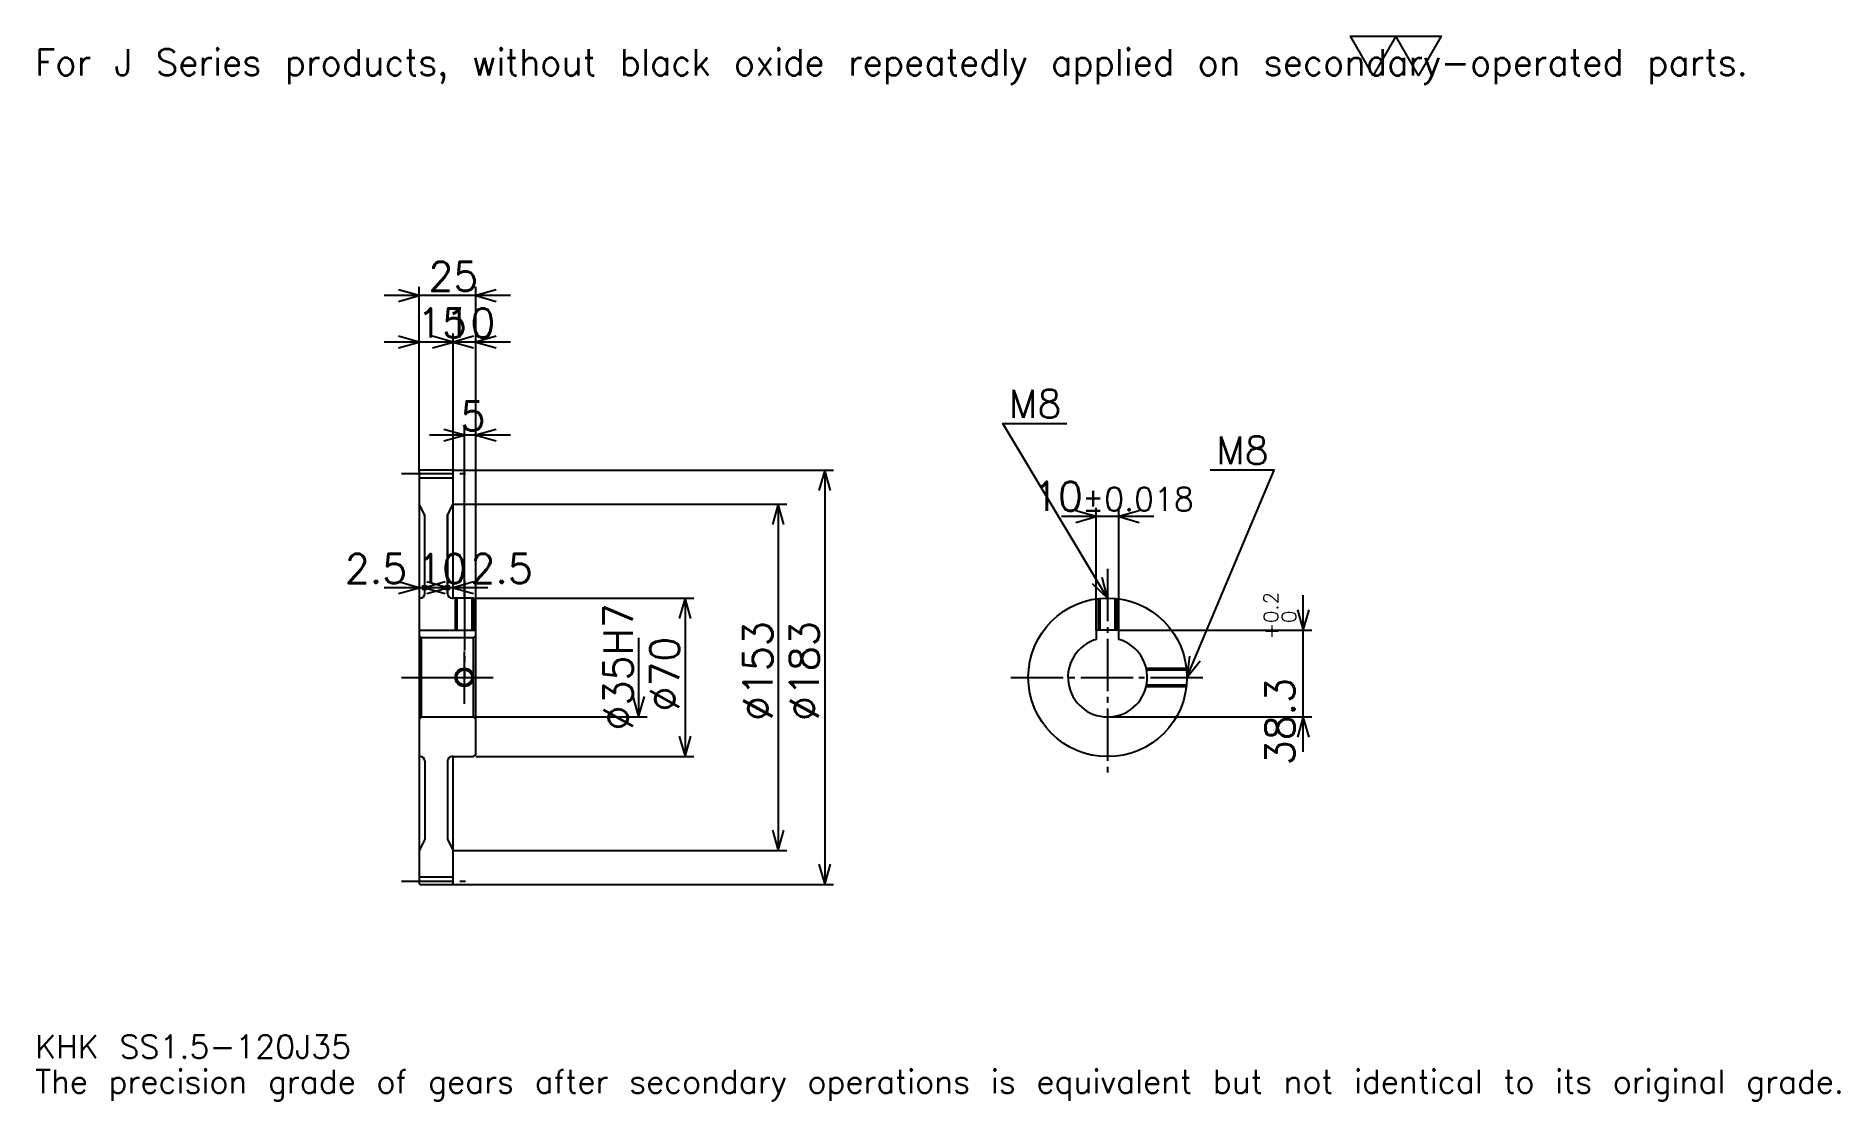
# Model space of a CAD drawing. Extents: x 26 to 822, y 9 to 480.
import ezdxf

# ---------------------------------------------------------------- set-up
doc = ezdxf.new("R2010")
doc.units = 0
doc.linetypes.add('DASHDOT', pattern=[30.810812, 23.108108, -2.567568, 2.567568, -2.567568])
doc.layers.get('0').update_dxf_attribs({"linetype": 'CONTINUOUS'})
doc.layers.add('DASHDOT', color=6, linetype='DASHDOT')
doc.styles.add('KANJI', font='TXT', dxfattribs={"bigfont": 'BIGFONT'})

msp = doc.modelspace()

# ---------------------------------------------------------------- linework, layer by layer
at = {"color": 5}
for p, q in [((195.135132, 287.918915), (195.135132, 368.797302)), ((220.135132, 287.918915), (220.135132, 368.797302)), ((235.540543, 364.945923), (179.729721, 364.945923)), ((225.540543, 344.405396), (179.729721, 344.405396)), ((235.540543, 344.405396), (194.729721, 344.405396)), ((210.135132, 287.918915), (210.135132, 348.256744)), ((235.540543, 303.32431), (199.729721, 303.32431)), ((215.135132, 287.918915), (215.135132, 307.175659)), ((195.135132, 287.418915), (195.135132, 287.918915)), ((209.635132, 287.918915), (220.135132, 287.918915)), ((210.135132, 287.418915), (210.135132, 287.918915)), ((215.135132, 231.418915), (215.135132, 287.918915)), ((215.135132, 231.418915), (215.135132, 287.918915)), ((220.135132, 287.918915), (378.040527, 287.918915)), ((220.135132, 230.418915), (220.135132, 287.918915)), ((374.189178, 287.918915), (374.189178, 104.918915)), ((210.135132, 272.918915), (220.135132, 272.918915)), ((220.135132, 272.918915), (357.5, 272.918915)), ((353.648651, 272.918915), (353.648651, 119.918915)), ((494.054047, 217.218918), (494.054047, 271.216217)), ((504.054047, 217.218918), (504.054047, 271.216217)), ((519.459473, 267.364868), (478.648651, 267.364868)), ((213.040543, 235.986481), (179.729721, 235.986481)), ((223.040543, 235.986481), (182.229721, 235.986481)), ((225.540543, 235.986481), (192.229721, 235.986481)), ((220.135132, 231.418915), (316.418915, 231.418915)), ((312.567566, 231.418915), (312.567566, 161.418915)), ((585.405396, 163.513504), (585.405396, 232.624329)), ((504.054047, 217.218918), (589.256714, 217.218918)), ((292.027039, 213.918915), (292.027039, 178.918915)), ((220.135132, 178.918915), (295.878357, 178.918915)), ((499.054047, 178.918915), (589.256714, 178.918915)), ((220.135132, 161.418915), (316.418915, 161.418915)), ((210.135132, 119.918915), (220.135132, 119.918915)), ((220.135132, 119.918915), (357.5, 119.918915)), ((209.635132, 104.918915), (220.135132, 104.918915)), ((220.135132, 104.918915), (378.040527, 104.918915))]:
    msp.add_line(p, q, dxfattribs=at)
at = {"color": 4}
for p, q in [((195.135132, 284.543915), (210.135132, 284.543915)), ((207.635132, 268.01239), (207.635132, 233.418915)), ((195.135132, 231.418915), (195.635132, 231.418915)), ((209.635132, 231.418915), (210.135132, 231.418915)), ((195.135132, 217.218918), (220.135132, 217.218918)), ((220.135132, 214.918915), (219.135132, 213.918915)), ((195.135132, 177.918915), (196.135132, 178.918915)), ((220.135132, 177.918915), (219.135132, 178.918915)), ((195.135132, 161.418915), (195.635132, 161.418915)), ((207.635132, 159.418915), (207.635132, 124.825439)), ((210.135132, 161.418915), (209.635132, 161.418915)), ((195.135132, 108.293915), (210.135132, 108.293915))]:
    msp.add_line(p, q, dxfattribs=at)
at = {"color": 7}
msp.add_lwpolyline([(616.216187, 462.16217), (606.202698, 479.518921), (646.256714, 479.518921), (636.243225, 462.16217), (626.229675, 479.518921), (616.216187, 462.16217)], dxfattribs=at)
at = {"color": 5}
for points in [[(186.148651, 362.378357), (195.135132, 364.945923), (186.148651, 367.513489)], [(229.121613, 367.513489), (220.135132, 364.945923), (229.121613, 362.378357)], [(186.148651, 341.83783), (195.135132, 344.405396), (186.148651, 346.972961)], [(201.148651, 341.83783), (210.135132, 344.405396), (201.148651, 346.972961)], [(219.121613, 346.972961), (210.135132, 344.405396), (219.121613, 341.83783)], [(229.121613, 346.972961), (220.135132, 344.405396), (229.121613, 341.83783)], [(206.148651, 300.756744), (215.135132, 303.32431), (206.148651, 305.891876)], [(229.121613, 305.891876), (220.135132, 303.32431), (229.121613, 300.756744)], [(499.054047, 231.418915), (452.83783, 308.445923), (481.081085, 308.445923)], [(376.756744, 278.932434), (374.189178, 287.918915), (371.621613, 278.932434)], [(534.054077, 196.418915), (572.567566, 287.905396), (544.324341, 287.905396)], [(356.216217, 263.932434), (353.648651, 272.918915), (351.081085, 263.932434)], [(485.067566, 264.797302), (494.054047, 267.364868), (485.067566, 269.932434)], [(513.040527, 269.932434), (504.054047, 267.364868), (513.040527, 264.797302)], [(492.228851, 237.803757), (499.054047, 231.418915), (496.632202, 240.44577)], [(186.148651, 233.418915), (195.135132, 235.986481), (186.148651, 238.554047)], [(197.635132, 235.986481), (196.864868, 236.756744), (198.405396, 236.756744), (198.405396, 235.216217), (196.864868, 235.216217), (196.864868, 236.756744), (197.635132, 235.986481), (198.405396, 235.216217), (198.405396, 236.756744), (197.635132, 235.986481)], [(206.621613, 238.554047), (197.635132, 235.986481), (206.621613, 233.418915)], [(198.648651, 233.418915), (207.635132, 235.986481), (198.648651, 238.554047)], [(207.635132, 235.986481), (206.864868, 236.756744), (208.405396, 236.756744), (208.405396, 235.216217), (206.864868, 235.216217), (206.864868, 236.756744), (207.635132, 235.986481), (208.405396, 235.216217), (208.405396, 236.756744), (207.635132, 235.986481)], [(219.121613, 238.554047), (210.135132, 235.986481), (219.121613, 233.418915)], [(315.135132, 222.432434), (312.567566, 231.418915), (310, 222.432434)], [(582.83783, 226.205399), (585.405396, 217.218918), (587.972961, 226.205399)], [(535.174316, 205.697617), (534.054077, 196.418915), (539.907227, 203.7052)], [(289.459473, 187.905396), (292.027039, 178.918915), (294.594604, 187.905396)], [(587.972961, 169.932434), (585.405396, 178.918915), (582.83783, 169.932434)], [(310, 170.405396), (312.567566, 161.418915), (315.135132, 170.405396)], [(351.081085, 128.905396), (353.648651, 119.918915), (356.216217, 128.905396)], [(371.621613, 113.905403), (374.189178, 104.918915), (376.756744, 113.905403)]]:
    msp.add_lwpolyline(points, dxfattribs=at)
at = {"color": 4}
for points in [[(210.135132, 287.418915), (209.635132, 287.918915), (195.635132, 287.918915), (195.135132, 287.418915), (195.135132, 177.918915)], [(195.135132, 177.918915), (195.135132, 105.418915), (195.635132, 104.918915), (209.635132, 104.918915), (210.135132, 105.418915), (210.135132, 161.418915), (219.135132, 161.418915), (220.135132, 162.418915), (220.135132, 230.418915), (219.135132, 231.418915), (210.135132, 231.418915), (210.135132, 287.418915)], [(197.635132, 233.418915), (197.635132, 268.01239), (195.135132, 272.918915)], [(207.635132, 233.418915), (207.635132, 268.01239), (210.135132, 272.918915)], [(211.135132, 231.418915), (211.135132, 217.218918)], [(211.810135, 231.418915), (211.810135, 217.218918)], [(218.460129, 231.418915), (218.460129, 217.218918)], [(219.135132, 231.418915), (219.135132, 217.218918)], [(495.054047, 217.218918), (495.054047, 231.18959)], [(495.729034, 217.218918), (495.729034, 231.26062)], [(502.379059, 217.218918), (502.379059, 231.26062)], [(503.054047, 217.218918), (503.054047, 231.18959)], [(504.054047, 213.189423), (504.054047, 217.218918), (494.054047, 217.218918), (494.054047, 213.189423)], [(195.135132, 214.918915), (196.135132, 213.918915), (196.135132, 178.918915), (219.135132, 178.918915), (219.135132, 213.918915), (196.135132, 213.918915)], [(516.090759, 200.418915), (533.824707, 200.418915)], [(516.235229, 199.743912), (533.895752, 199.743912)], [(516.090759, 192.418915), (533.824707, 192.418915)], [(516.235229, 193.093918), (533.895752, 193.093918)], [(197.635132, 159.418915), (197.635132, 124.825439), (195.135132, 119.918915)], [(207.635132, 159.418915), (207.635132, 124.825439), (210.135132, 119.918915)]]:
    msp.add_lwpolyline(points, dxfattribs=at)
for centre, radius in [((499.054047, 196.418915), 35), ((215.135132, 196.418915), 3.325)]:
    msp.add_circle(centre, radius, dxfattribs=at)
at = {"color": 7}
msp.add_circle((215.135132, 196.418915), 4, dxfattribs=at)
at = {"color": 4}
for centre, radius, start, end in [((195.635132, 233.418915), 2, 270, 0), ((209.635132, 233.418915), 2, 180, 270), ((499.054047, 196.418915), 17.5, 106.601549926, 73.398450074), ((195.635132, 159.418915), 2, 0, 90), ((209.635132, 159.418915), 2, 90, 180)]:
    msp.add_arc(centre, radius, start, end, dxfattribs=at)
at = {"layer": 'DASHDOT', "color": 7}
for p, q in [((187.432434, 286.418915), (217.83783, 286.418915)), ((499.054047, 244.256744), (499.054047, 153.716217)), ((215.135132, 231.418915), (215.135132, 196.418915)), ((187.432434, 196.418915), (227.83783, 196.418915)), ((456.351349, 196.418915), (541.756714, 196.418915)), ((187.432434, 106.418915), (217.83783, 106.418915))]:
    msp.add_line(p, q, dxfattribs=at)
for points in [[(215.135132, 239.121613), (215.135132, 209.516205)], [(215.135132, 184.716217), (215.135132, 208.121613)], [(203.432434, 196.418915), (226.83783, 196.418915)]]:
    msp.add_lwpolyline(points, dxfattribs=at)

# ---------------------------------------------------------------- texts
at = {"color": 7, "style": 'KANJI'}
for s, height, p in [('For J Series products, without black oxide repeatedly applied on secondary-operated parts.', 11.554054, (25.675676, 462.16217)), ('25', 12.837838, (199.290543, 367)), ('15', 12.837838, (194.290543, 346.459442)), ('10', 12.837838, (206.790543, 346.459442)), ('M8', 12.324325, (455.405396, 311.013519)), ('5', 12.837838, (213.46283, 305.378357)), ('M8', 12.324325, (546.891846, 290.472961)), ('10', 12.837838, (466.135284, 269.932434)), ('%%p0.018', 10.27027, (487.829651, 269.932434)), ('2.5', 12.837838, (162.398651, 238.040527)), ('10', 12.837838, (194.290543, 238.040527)), ('2.5', 12.837838, (217.83783, 238.040527)), ('KHK SS1.5-120J35', 10.27027, (25.675676, 28.243244)), ('The precision grade of gears after secondary operations is equivalent but not identical to its original grade.', 10.27027, (25.675676, 12.837838))]:
    msp.add_text(s, height=height, dxfattribs=at).set_placement(p)
for s, height, p in [('0.2', 6.418919, (574.364868, 220.390076)), ('%%c35H7', 12.837838, (289.459473, 172.989868)), ('0', 6.418919, (582.324341, 220.390076)), ('%%c153', 12.837838, (351.081085, 177.162155)), ('%%c183', 12.837838, (371.621613, 177.162155)), ('+', 6.418919, (574.364868, 213.200882)), ('%%c70', 12.837838, (310, 181.334457)), ('38.3', 12.837838, (581.554077, 157.633636))]:
    msp.add_text(s, height=height, rotation=90, dxfattribs=at).set_placement(p)

doc.saveas('drawing.dxf')
